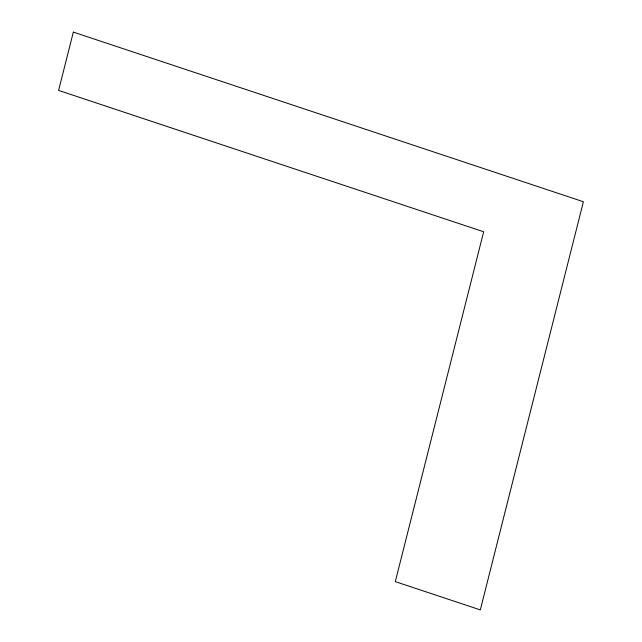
<?xml version="1.0" encoding="UTF-8"?>
<svg xmlns="http://www.w3.org/2000/svg" width="642" height="642" viewBox="0 0 642 642"><rect width="100%" height="100%" fill="white"/><g stroke="black" fill="none" stroke-linecap="round" stroke-linejoin="round"><path stroke-width="0.96" d="M73.332 32.1L58.607 90.41L483.659 231.77L395.303 581.628L480.312 609.9L583.393 201.732L73.332 32.1"/></g></svg>
